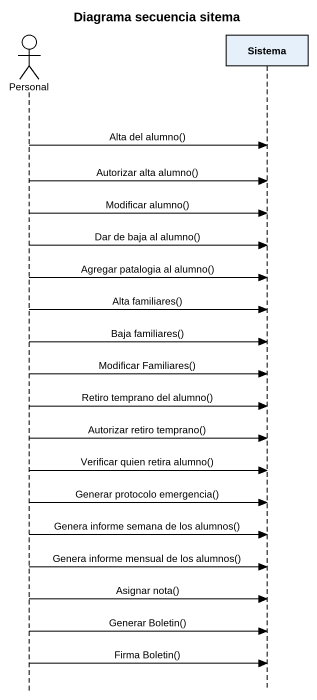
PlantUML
@startuml
title Diagrama secuencia sitema
hide footbox
actor Personal
participant Sistema

Personal -> Sistema : Alta del alumno()
Personal -> Sistema : Autorizar alta alumno()
Personal -> Sistema : Modificar alumno()
Personal -> Sistema : Dar de baja al alumno()
Personal -> Sistema : Agregar patalogia al alumno()
Personal -> Sistema : Alta familiares()
Personal -> Sistema : Baja familiares()
Personal -> Sistema : Modificar Familiares()
Personal -> Sistema : Retiro temprano del alumno()
Personal -> Sistema : Autorizar retiro temprano()
Personal -> Sistema : Verificar quien retira alumno()
Personal -> Sistema : Generar protocolo emergencia()
Personal -> Sistema : Genera informe semana de los alumnos()
Personal -> Sistema : Genera informe mensual de los alumnos()
Personal -> Sistema : Asignar nota()
Personal -> Sistema : Generar Boletin()
Personal -> Sistema : Firma Boletin()
@enduml
